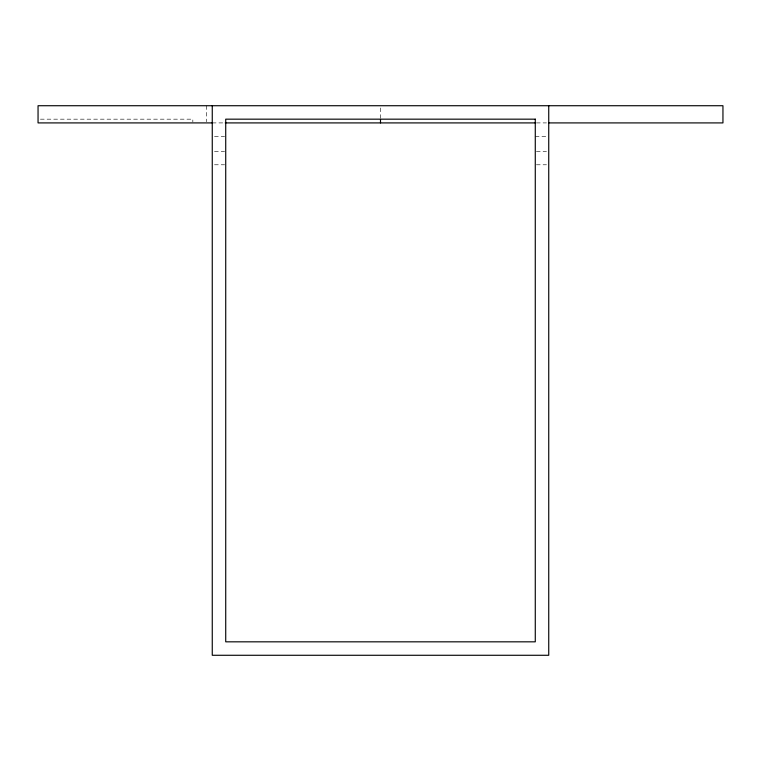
<?xml version="1.0" encoding="UTF-8"?>
<svg xmlns="http://www.w3.org/2000/svg" width="761" height="761" viewBox="0 0 761 761"><rect width="100%" height="100%" fill="white"/><g stroke="black" fill="none" stroke-linecap="round" stroke-linejoin="round"><path stroke-width="0.57" stroke-dasharray="3.81 2.85" d="M40.409 119.173L192.828 119.173L192.828 121.979M212.262 122.911L224.6 122.911M536.4 122.911L546.493 122.911M214.507 136.371L224.6 136.371M535.278 136.371L546.493 136.371M214.507 151.325L224.6 151.325M536.4 151.325L546.493 151.325M214.507 164.785L224.6 164.785M536.4 164.785L546.493 164.785M380.5 107.957L380.5 118.326M206.288 105.722L206.288 121.77"/><path stroke-width="1.14" d="M212.214 122.911L38.05 122.911L38.05 105.722L722.95 105.722L722.95 122.911L548.738 122.911M225.246 122.911L535.278 122.911M548.738 105.722L548.738 655.278L212.262 655.278L212.262 105.722M380.5 119.477L380.5 122.911M535.278 119.173L225.722 119.173L225.722 641.827L535.278 641.827L535.278 119.173"/></g></svg>
